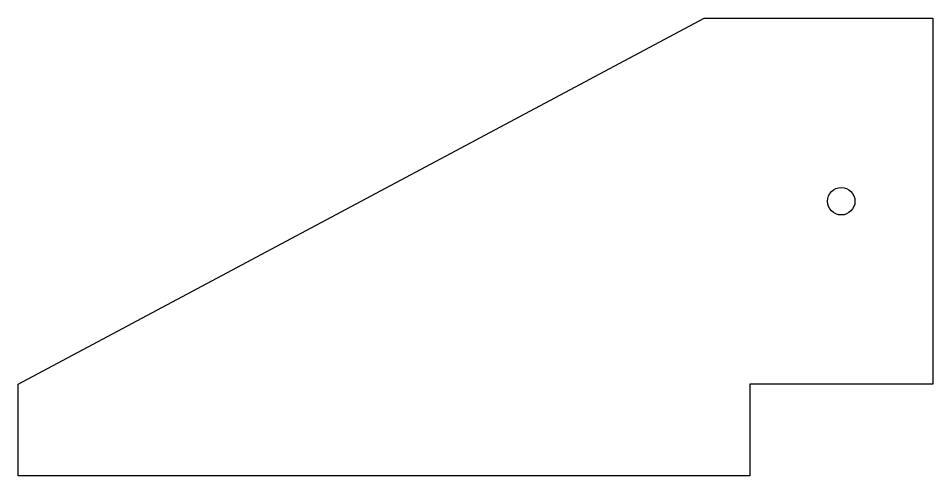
# Model space of a CAD drawing. Header units: millimetres. Extents: x -202 to -102, y 0 to 50.
import ezdxf

# ---------------------------------------------------------------- set-up
doc = ezdxf.new("R2010")
doc.units = ezdxf.units.MM
doc.layers.get('0').update_dxf_attribs({"linetype": 'CONTINUOUS'})

msp = doc.modelspace()

# ---------------------------------------------------------------- linework, layer by layer
msp.add_lwpolyline([(-202.5, 10), (-127.5, 50), (-102.5, 50), (-102.5, 10), (-122.5, 10), (-122.5, 0), (-202.5, 0)], close=True)
msp.add_circle((-112.5, 30), 1.5)

doc.saveas('drawing.dxf')
